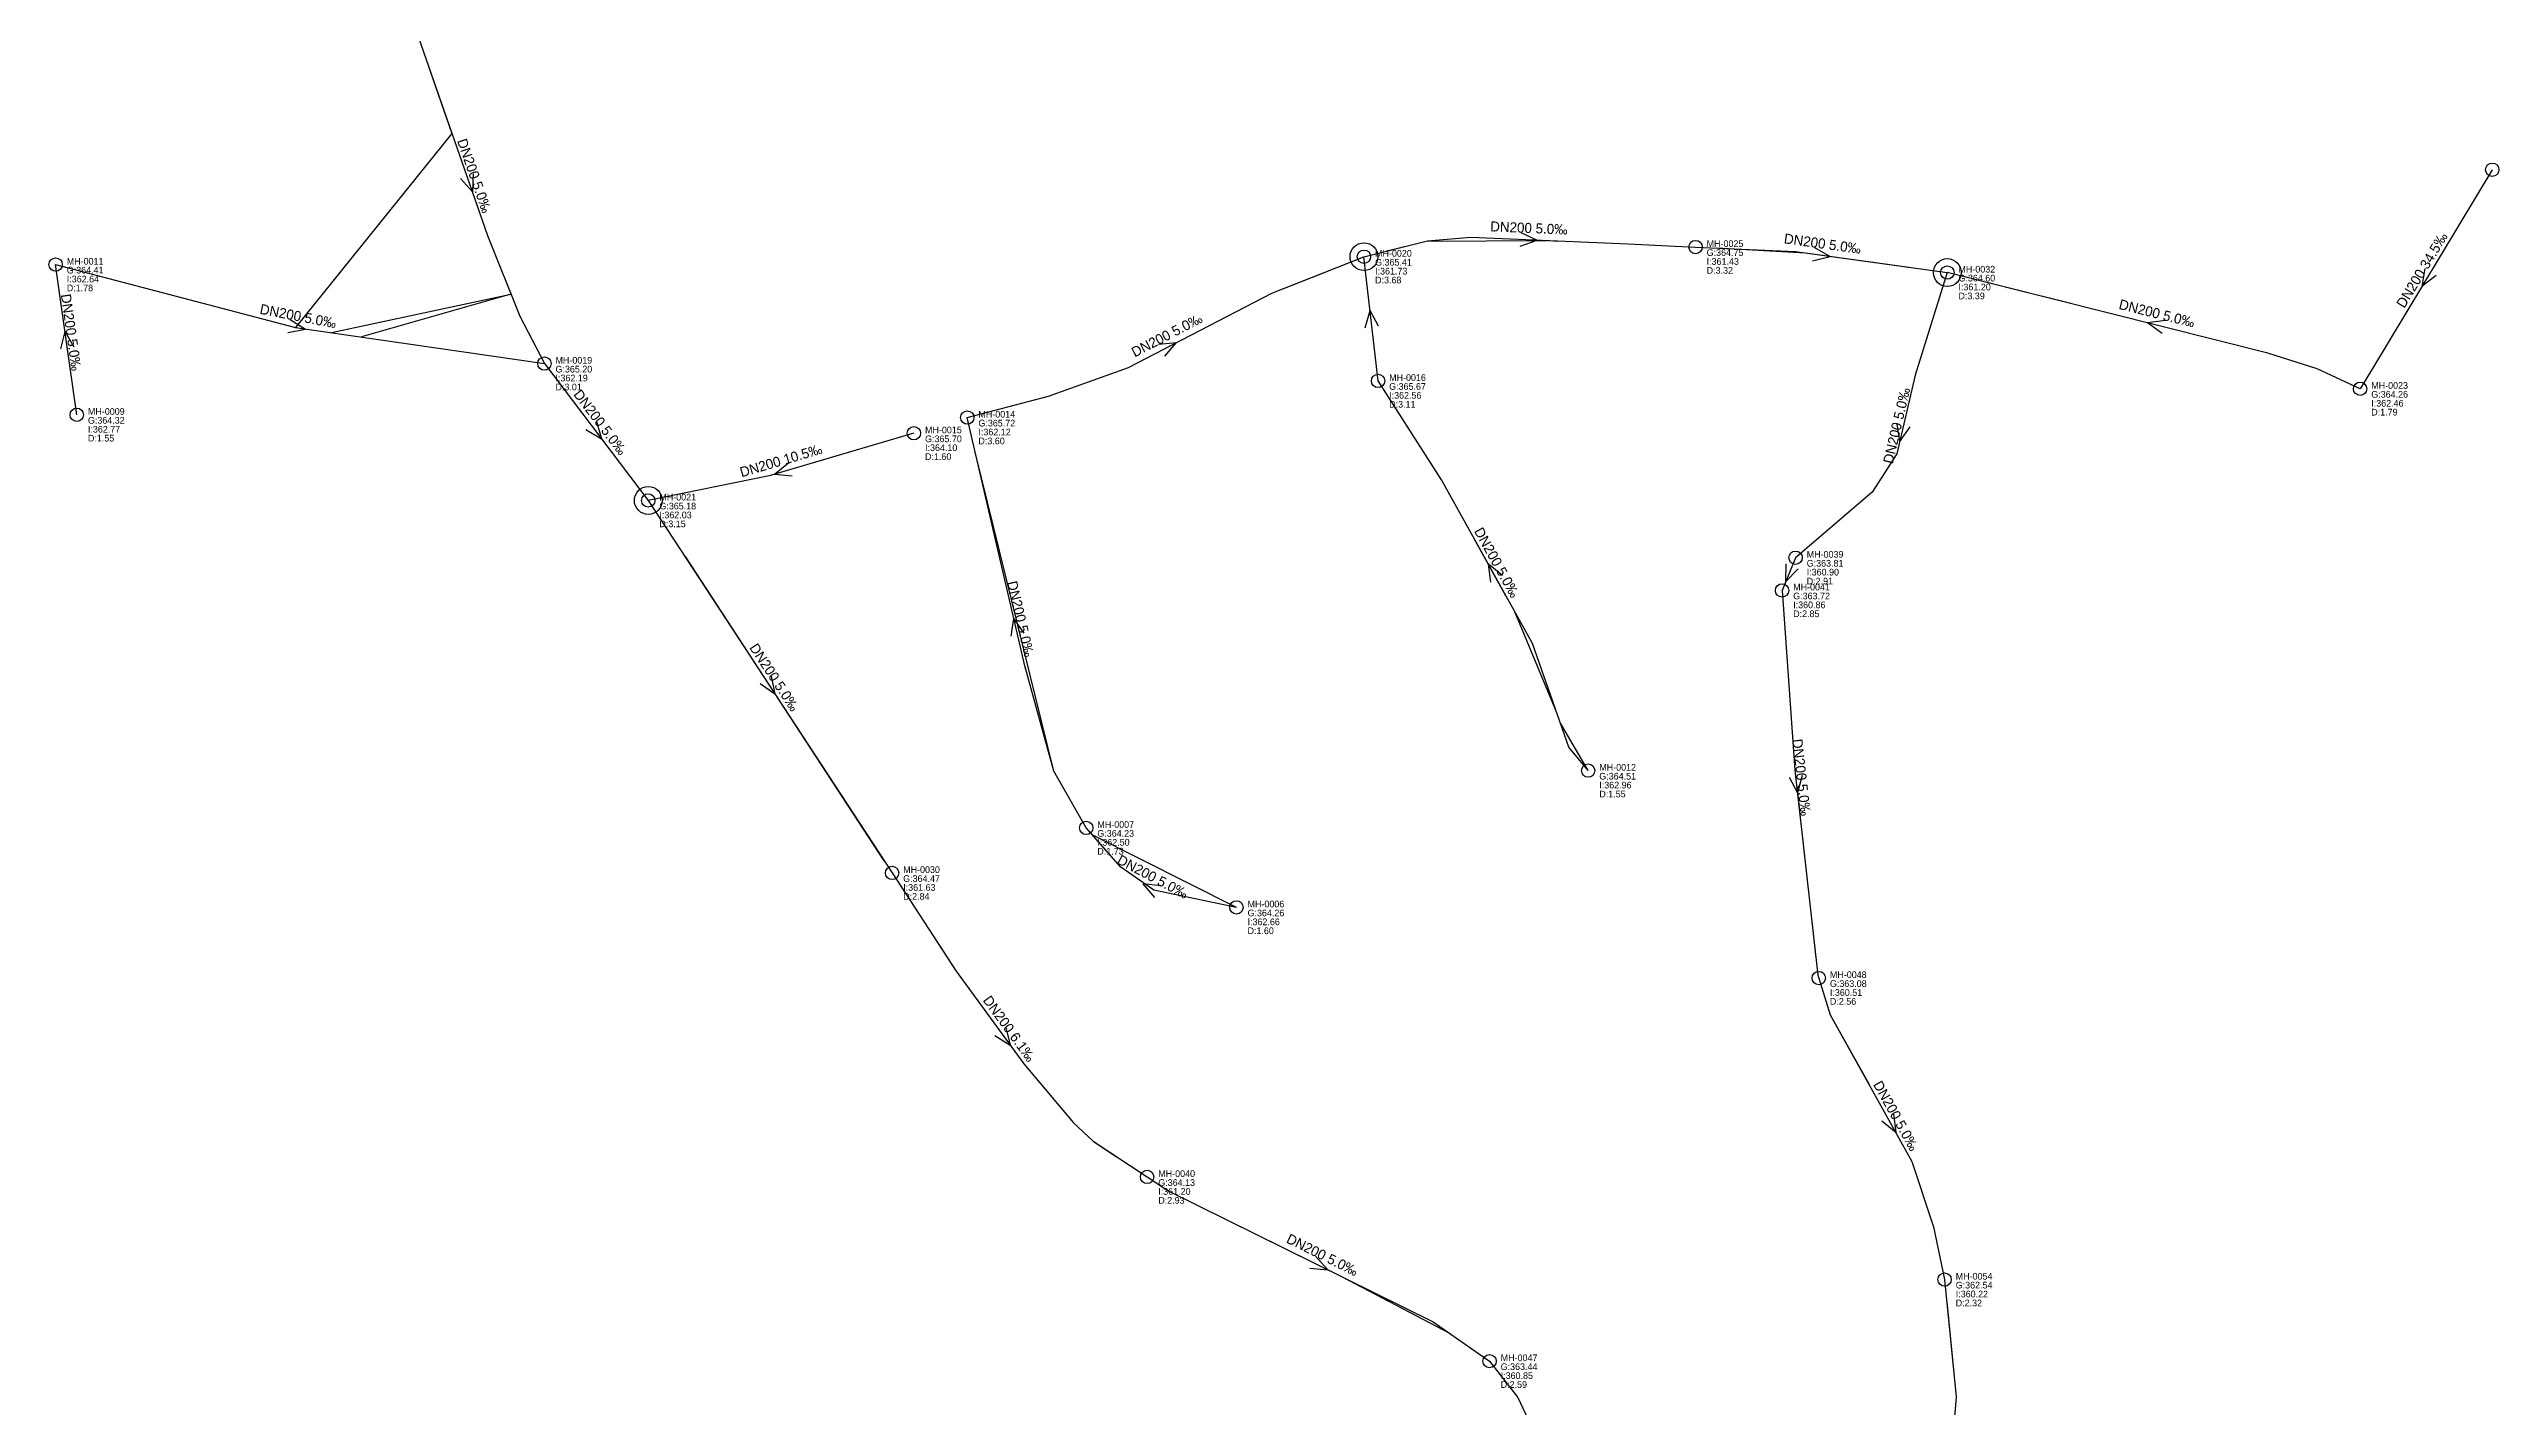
# Model space of a CAD drawing. Header units: metres. Extents: x 449913 to 451990, y 2566939 to 2570822.
# Drawn here: x 449913.3 to 450353.6, y 2570368.5 to 2570612.6 of the extents above; entities that cross this region are included whole.
import ezdxf
from ezdxf.enums import TextEntityAlignment as Align

# ---------------------------------------------------------------- set-up
doc = ezdxf.new("R2010")
doc.units = ezdxf.units.M
for name, color, linetype in [('SEW-DROP', 6, 'Continuous'), ('SEW-LABEL', 2, 'Continuous'), ('SEW-MH', 7, 'Continuous'), ('SEW-MH-LABEL', 8, 'Continuous'), ('SEW-PIPE-DN200', 3, 'Continuous'), ('SEW-RIDER', 8, 'Continuous')]:
    doc.layers.add(name, color=color, linetype=linetype)

msp = doc.modelspace()

# ---------------------------------------------------------------- linework, layer by layer
at = {"layer": 'SEW-DROP'}
for centre in [(450149.64, 2570575.23), (450254.47, 2570572.38), (450021.03, 2570531.42)]:
    msp.add_circle(centre, 2.5, dxfattribs=at)
at = {"layer": 'SEW-LABEL'}
for p, q in [((449987.31, 2570589.31), (449989.43, 2570586.87)), ((449989.58, 2570590.1), (449989.43, 2570586.87)), ((450177.8, 2570579.55), (450180.75, 2570578.22)), ((450177.7, 2570577.15), (450180.75, 2570578.22)), ((450230.27, 2570574.51), (450233.41, 2570575.29)), ((450230.6, 2570576.89), (450233.41, 2570575.29)), ((450340.28, 2570573.08), (450339.75, 2570569.89)), ((450342.33, 2570571.84), (450339.75, 2570569.89)), ((450149.88, 2570562.45), (450150.74, 2570565.56)), ((450152.27, 2570562.72), (450150.74, 2570565.56)), ((449915.46, 2570558.67), (449916.23, 2570561.8)), ((449917.84, 2570559), (449916.23, 2570561.8)), ((449956.25, 2570561.58), (449959.43, 2570562.19)), ((449956.71, 2570563.94), (449959.43, 2570562.19)), ((450293.66, 2570563.78), (450290.46, 2570563.35)), ((450293.07, 2570561.45), (450290.46, 2570563.35)), ((450112.74, 2570559.5), (450115.96, 2570559.81)), ((450113.85, 2570557.37), (450115.96, 2570559.81)), ((450009.83, 2570544.19), (450012.6, 2570542.52)), ((450011.74, 2570545.64), (450012.6, 2570542.52)), ((450245.41, 2570545.21), (450245.9, 2570542.02)), ((450247.75, 2570544.67), (450245.9, 2570542.02)), ((450046.23, 2570538.11), (450043.69, 2570536.11)), ((450046.91, 2570535.81), (450043.69, 2570536.11)), ((450172.42, 2570516.75), (450172.01, 2570519.95)), ((450174.52, 2570517.91), (450172.01, 2570519.95)), ((450225.45, 2570520.05), (450225.41, 2570516.82)), ((450227.66, 2570519.13), (450225.41, 2570516.82)), ((450086.26, 2570507.01), (450086.75, 2570510.2)), ((450088.59, 2570507.55), (450086.75, 2570510.2)), ((450043.12, 2570499.86), (450043.76, 2570496.69)), ((450041.11, 2570498.55), (450043.76, 2570496.69)), ((450228.41, 2570481.99), (450227.55, 2570478.87)), ((450226.02, 2570481.72), (450227.55, 2570478.87)), ((450112.04, 2570460.05), (450109.94, 2570462.51)), ((450113.15, 2570462.17), (450109.94, 2570462.51)), ((450083.32, 2570435.28), (450086.06, 2570433.56)), ((450085.26, 2570436.69), (450086.06, 2570433.56)), ((450244.78, 2570421.11), (450245.19, 2570417.9)), ((450242.68, 2570419.94), (450245.19, 2570417.9)), ((450140.96, 2570395.59), (450143.12, 2570393.19)), ((450139.9, 2570393.44), (450143.12, 2570393.19))]:
    msp.add_line(p, q, dxfattribs=at)
at = {"layer": 'SEW-MH'}
for centre in [(450352.4, 2570590.86), (449914.54, 2570573.81), (450149.64, 2570575.23), (450209.22, 2570576.97), (450254.47, 2570572.38), (450002.36, 2570556.02), (450152.17, 2570552.91), (450328.65, 2570551.49), (449918.34, 2570546.82), (450068.77, 2570543.5), (450078.36, 2570546.32), (450021.03, 2570531.42), (450227.2, 2570521.14), (450224.77, 2570515.26), (450189.93, 2570482.87), (450099.73, 2570472.59), (450064.84, 2570464.48), (450126.72, 2570458.3), (450231.37, 2570445.6), (450110.68, 2570409.85), (450253.98, 2570391.41), (450172.21, 2570376.75)]:
    msp.add_circle(centre, 1.2, dxfattribs=at)
at = {"layer": 'SEW-PIPE-DN200'}
for points in [[(449977.41, 2570621.34), (449992.17, 2570579.02), (449997.94, 2570564.54), (450002.36, 2570556.02)], [(450352.4, 2570590.86), (450330.86, 2570555.14), (450328.65, 2570551.49)], [(450149.64, 2570575.23), (450161.06, 2570578.09), (450168.85, 2570578.73), (450197.12, 2570577.52), (450209.22, 2570576.97)], [(450078.36, 2570546.32), (450092.95, 2570550.14), (450107.31, 2570555.34), (450133.09, 2570568.68), (450149.64, 2570575.23)], [(450152.17, 2570552.91), (450149.64, 2570575.23), (450149.64, 2570575.23)], [(450209.22, 2570576.97), (450227.17, 2570576.15), (450254.47, 2570572.38)], [(449918.34, 2570546.82), (449914.54, 2570573.81)], [(449914.54, 2570573.81), (449957.62, 2570562.52), (450002.36, 2570556.02)], [(450254.47, 2570572.38), (450248.67, 2570553.94), (450245.39, 2570539.83), (450240.95, 2570532.93), (450227.2, 2570521.14)], [(450328.65, 2570551.49), (450320.94, 2570555.09), (450312.09, 2570557.92), (450254.47, 2570572.38)], [(450002.36, 2570556.02), (450021.03, 2570531.42)], [(450189.93, 2570482.87), (450186.46, 2570487.08), (450179.9, 2570505.71), (450163.6, 2570535.13), (450152.17, 2570552.91), (450152.17, 2570552.91)], [(450068.77, 2570543.5), (450042.78, 2570535.84), (450021.03, 2570531.42)], [(450099.73, 2570472.59), (450093.91, 2570482.75), (450088.72, 2570501.69), (450078.36, 2570546.32)], [(450021.03, 2570531.42), (450064.84, 2570464.48)], [(450227.2, 2570521.14), (450227.2, 2570521.14), (450224.77, 2570515.26)], [(450224.77, 2570515.26), (450227.09, 2570482.94), (450231.21, 2570446.12), (450231.37, 2570445.6)], [(450126.72, 2570458.3), (450111.9, 2570461.37), (450105.97, 2570465.5), (450099.73, 2570472.59), (450099.73, 2570472.59)], [(450064.84, 2570464.48), (450076.38, 2570446.85), (450088.5, 2570430.21), (450097.47, 2570419.57), (450100.98, 2570416.28), (450110.68, 2570409.85)], [(450231.37, 2570445.6), (450233.43, 2570439), (450248.11, 2570412.66), (450251.98, 2570400.87), (450253.98, 2570391.42), (450253.98, 2570391.41)], [(450110.68, 2570409.85), (450114.59, 2570407.27), (450162.06, 2570383.83), (450172.21, 2570376.75)], [(450253.98, 2570391.41), (450256.05, 2570370.34), (450253.77, 2570342.52), (450255.63, 2570330.78), (450259.35, 2570318.77)], [(450172.21, 2570376.75), (450172.21, 2570376.75), (450177.29, 2570370.21), (450187.22, 2570349), (450194.46, 2570319.55), (450196.29, 2570306.68), (450194.93, 2570286.65), (450194.93, 2570286.65)]]:
    msp.add_lwpolyline(points, dxfattribs=at)
at = {"layer": 'SEW-RIDER'}
for points in [[(449981.86, 2570608.59), (449985.76, 2570597.39), (449957.62, 2570562.52)], [(450153.55, 2570576.21), (450160.8, 2570578.02), (450182.48, 2570578.15)], [(450182.75, 2570578.14), (450183.66, 2570578.1), (450184.68, 2570578.05)], [(450213.02, 2570576.8), (450228.99, 2570575.9), (450247.59, 2570573.33)], [(450133.09, 2570568.68), (450142.37, 2570572.35)], [(450276.68, 2570566.8), (450265.82, 2570569.53), (450261.61, 2570570.58)], [(449964.1, 2570561.58), (449996.35, 2570568.52), (449969.47, 2570560.8)], [(450093.91, 2570482.75), (450079.86, 2570539.86)], [(450175.16, 2570514.27), (450169.4, 2570524.67)], [(450027.64, 2570521.33), (450063.39, 2570466.69)], [(450184.25, 2570493.36), (450184.18, 2570493.56), (450176.76, 2570511.38)], [(450189.93, 2570482.87), (450189.93, 2570482.87), (450184.94, 2570491.41)], [(450227.52, 2570479.07), (450228.04, 2570474.44), (450229.17, 2570464.31)], [(450126.72, 2570458.3), (450126.72, 2570458.3), (450100.81, 2570471.36)], [(450073.47, 2570451.28), (450075.79, 2570447.75), (450076.38, 2570446.85)], [(450230.38, 2570453.56), (450230.86, 2570449.24)], [(450233.43, 2570439), (450240.35, 2570426.59)], [(450100.98, 2570416.28), (450100.98, 2570416.28), (450105.19, 2570413.49)], [(450114.49, 2570407.34), (450114.59, 2570407.27), (450114.59, 2570407.27)], [(450124.73, 2570402.26), (450145.63, 2570391.95), (450165.11, 2570381.71)], [(450254.37, 2570387.43), (450255.34, 2570377.63), (450256.05, 2570370.34)]]:
    msp.add_lwpolyline(points, dxfattribs=at)

# ---------------------------------------------------------------- texts
at = {"layer": 'SEW-LABEL'}
for s, rotation, p in [('DN200 5.0‰', -70.7708, (449988.94, 2570589.49)), ('DN200 5.0‰', -2.4485, (450179.25, 2570579.49)), ('DN200 5.0‰', -7.8715, (450231.92, 2570576.69)), ('DN200 34.5‰', 58.9001, (450340.53, 2570572.38)), ('DN200 5.0‰', 278.0126, (449916.44, 2570561.52)), ('DN200 5.0‰', -10.9328, (449957.95, 2570563.67)), ('DN200 5.0‰', 345.917, (450291.91, 2570564.18)), ('DN200 5.0‰', 27.366, (450114.63, 2570560.32)), ('DN200 5.0‰', -52.7973, (450011.7, 2570544.92)), ('DN200 5.0‰', 76.876, (450246.24, 2570544.68)), ('DN200 10.5‰', 16.4186, (450045.13, 2570537.73)), ('DN200 5.0‰', 298.9842, (450172.74, 2570519.84)), ('DN200 5.0‰', 283.0723, (450087.09, 2570509.94)), ('DN200 5.0‰', -56.7985, (450042.94, 2570499.15)), ('DN200 5.0‰', -83.6212, (450227.38, 2570481.56)), ('DN200 5.0‰', 332.2143, (450111.27, 2570463.01)), ('DN200 6.1‰', -53.93, (450085.17, 2570435.97)), ('DN200 5.0‰', -60.858, (450244.46, 2570420.41)), ('DN200 5.0‰', -26.2747, (450141.77, 2570395.05))]:
    msp.add_text(s, height=1.8, rotation=rotation, dxfattribs=at).set_placement(p, align=Align.CENTER)
at = {"layer": 'SEW-MH-LABEL'}
for s, p in [('MH-0011', (449916.54, 2570573.81)), ('G:365.41', (450151.64, 2570573.63)), ('MH-0020', (450151.64, 2570575.23)), ('G:364.75', (450211.22, 2570575.37)), ('MH-0025', (450211.22, 2570576.97)), ('I:361.43', (450211.22, 2570573.77)), ('G:364.41', (449916.54, 2570572.21)), ('D:1.78', (449916.54, 2570569.01)), ('I:362.64', (449916.54, 2570570.61)), ('D:3.68', (450151.64, 2570570.43)), ('I:361.73', (450151.64, 2570572.03)), ('D:3.32', (450211.22, 2570572.17)), ('G:364.60', (450256.47, 2570570.78)), ('MH-0032', (450256.47, 2570572.38)), ('I:361.20', (450256.47, 2570569.18)), ('D:3.39', (450256.47, 2570567.58)), ('MH-0019', (450004.36, 2570556.02)), ('G:365.20', (450004.36, 2570554.42)), ('D:3.01', (450004.36, 2570551.22)), ('I:362.19', (450004.36, 2570552.82)), ('G:365.67', (450154.17, 2570551.31)), ('MH-0016', (450154.17, 2570552.91)), ('MH-0023', (450330.65, 2570551.49)), ('MH-0009', (449920.34, 2570546.82)), ('D:3.11', (450154.17, 2570548.11)), ('I:362.56', (450154.17, 2570549.71)), ('G:364.26', (450330.65, 2570549.89)), ('D:1.79', (450330.65, 2570546.69)), ('I:362.46', (450330.65, 2570548.29)), ('G:364.32', (449920.34, 2570545.22)), ('I:362.77', (449920.34, 2570543.62)), ('MH-0015', (450070.77, 2570543.5)), ('G:365.72', (450080.36, 2570544.72)), ('MH-0014', (450080.36, 2570546.32)), ('I:362.12', (450080.36, 2570543.12)), ('D:1.55', (449920.34, 2570542.02)), ('G:365.70', (450070.77, 2570541.9)), ('D:1.60', (450070.77, 2570538.7)), ('I:364.10', (450070.77, 2570540.3)), ('D:3.60', (450080.36, 2570541.52)), ('G:365.18', (450023.03, 2570529.82)), ('MH-0021', (450023.03, 2570531.42)), ('D:3.15', (450023.03, 2570526.62)), ('I:362.03', (450023.03, 2570528.22)), ('MH-0039', (450229.2, 2570521.14)), ('G:363.81', (450229.2, 2570519.54)), ('D:2.91', (450229.2, 2570516.34)), ('I:360.90', (450229.2, 2570517.94)), ('G:363.72', (450226.77, 2570513.66)), ('MH-0041', (450226.77, 2570515.26)), ('I:360.86', (450226.77, 2570512.06)), ('D:2.85', (450226.77, 2570510.46)), ('G:364.51', (450191.93, 2570481.27)), ('MH-0012', (450191.93, 2570482.87)), ('D:1.55', (450191.93, 2570478.07)), ('I:362.96', (450191.93, 2570479.67)), ('MH-0007', (450101.73, 2570472.59)), ('G:364.23', (450101.73, 2570470.99)), ('D:1.73', (450101.73, 2570467.79)), ('I:362.50', (450101.73, 2570469.39)), ('MH-0030', (450066.84, 2570464.48)), ('G:364.47', (450066.84, 2570462.88)), ('D:2.84', (450066.84, 2570459.68)), ('I:361.63', (450066.84, 2570461.28)), ('G:364.26', (450128.72, 2570456.7)), ('MH-0006', (450128.72, 2570458.3)), ('I:362.66', (450128.72, 2570455.1)), ('D:1.60', (450128.72, 2570453.5)), ('MH-0048', (450233.37, 2570445.6)), ('G:363.08', (450233.37, 2570444)), ('I:360.51', (450233.37, 2570442.4)), ('D:2.56', (450233.37, 2570440.8)), ('G:364.13', (450112.68, 2570408.25)), ('MH-0040', (450112.68, 2570409.85)), ('I:361.20', (450112.68, 2570406.65)), ('D:2.93', (450112.68, 2570405.05)), ('G:362.54', (450255.98, 2570389.81)), ('MH-0054', (450255.98, 2570391.41)), ('I:360.22', (450255.98, 2570388.21)), ('D:2.32', (450255.98, 2570386.61)), ('G:363.44', (450174.21, 2570375.15)), ('MH-0047', (450174.21, 2570376.75)), ('D:2.59', (450174.21, 2570371.95)), ('I:360.85', (450174.21, 2570373.55))]:
    msp.add_text(s, height=1.2, dxfattribs=at).set_placement(p)

doc.saveas('drawing.dxf')
